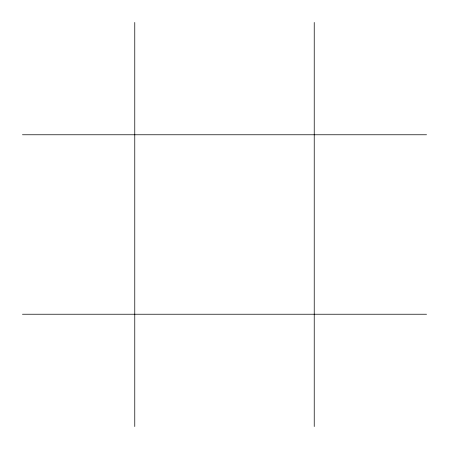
<?xml version="1.0" encoding="UTF-8"?>
<svg xmlns="http://www.w3.org/2000/svg" width="449" height="449" viewBox="0 0 449 449"><rect width="100%" height="100%" fill="white"/><g stroke="black" fill="none" stroke-linecap="round" stroke-linejoin="round"><path stroke-width="0.67" d="M22.45 134.767L426.55 134.767M22.45 314.233L426.55 314.233M314.233 22.45L314.233 426.55M134.767 22.45L134.767 426.55"/></g></svg>
